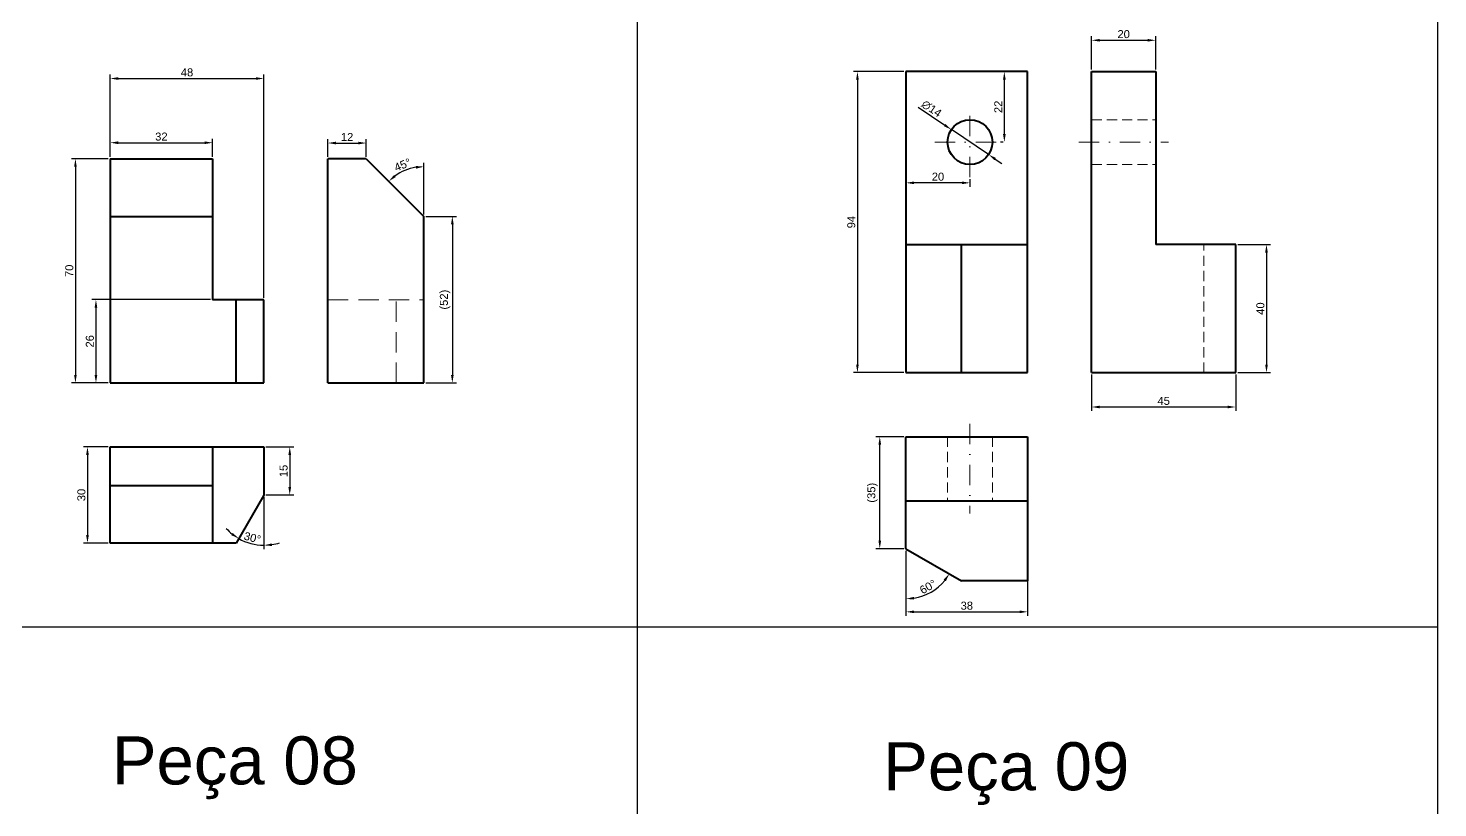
# Model space of a CAD drawing. Header units: millimetres. Extents: x 4747 to 5497, y -1036 to 2514.
# Drawn here: x 5057.2 to 5497.5, y 1957.3 to 2200.7 of the extents above; entities that cross this region are included whole.
import ezdxf

# ---------------------------------------------------------------- set-up
doc = ezdxf.new("R2010")
doc.units = ezdxf.units.MM
doc.linetypes.add('DASHDOT2', pattern=[12.7, 6.35, -3.175, 0, -3.175])
doc.linetypes.add('DASHED2', pattern=[9.525, 6.35, -3.175])
for name, color, linetype, lineweight in [('Cotas', 6, 'Continuous', 20), ('Linha de Centro', 20, 'DASHDOT2', 20), ('Outline', 7, 'Continuous', 40)]:
    doc.layers.add(name, color=color, linetype=linetype, lineweight=lineweight)
doc.layers.add('Linha Tracejada', color=131, linetype='DASHED2', lineweight=20, plot=False)
doc.styles.get("Standard").update_dxf_attribs({"font": 'arial.ttf'})
doc.dimstyles.new('ISO-25', dxfattribs={"dimtxt": 2.5, "dimasz": 2.5, "dimexe": 1.25, "dimexo": 0.625, "dimtad": 1, "dimtxsty": 'Standard', "dimcen": 2.5, "dimadec": 0, "dimazin": 0, "dimtfac": 1, "dimtmove": 0, "dimatfit": 3, "dimfxl": 1, "dimarcsym": 0})

# ---------------------------------------------------------------- blocks, each defined once
blk = doc.blocks.new('*D37')
at = {"layer": 'Cotas', "color": 0, "lineweight": -2, "transparency": 16777216}
for p, q in [((5082.16, 2159.95), (5070.69, 2159.95)), ((5071.94, 2157.45), (5071.94, 2092.45)), ((5082.16, 2089.95), (5070.69, 2089.95))]:
    blk.add_line(p, q, dxfattribs=at)
at = {"layer": 'Cotas', "color": 0, "transparency": 16777216}
for points in [[(5071.52, 2157.45), (5072.35, 2157.45), (5071.94, 2159.95)], [(5071.52, 2092.45), (5072.35, 2092.45), (5071.94, 2089.95)]]:
    blk.add_solid(points, dxfattribs=at)
at = {"layer": 'Defpoints', "color": 0, "transparency": 16777216}
for p in [(5082.79, 2159.95), (5071.94, 2089.95), (5082.79, 2089.95)]:
    blk.add_point(p, dxfattribs=at)
at = {"layer": 'Cotas', "color": 0, "transparency": 16777216, "insert": (5070.03, 2124.95), "char_height": 2.5, "attachment_point": 5, "rotation": 90}
blk.add_mtext('70', dxfattribs=at)
blk = doc.blocks.new('*D38')
at = {"layer": 'Cotas', "color": 0, "lineweight": -2, "transparency": 16777216}
for p, q in [((5114.16, 2115.95), (5077.1, 2115.95)), ((5078.35, 2113.45), (5078.35, 2092.45)), ((5082.16, 2089.95), (5077.1, 2089.95))]:
    blk.add_line(p, q, dxfattribs=at)
at = {"layer": 'Cotas', "color": 0, "transparency": 16777216}
for points in [[(5077.93, 2113.45), (5078.76, 2113.45), (5078.35, 2115.95)], [(5077.93, 2092.45), (5078.76, 2092.45), (5078.35, 2089.95)]]:
    blk.add_solid(points, dxfattribs=at)
at = {"layer": 'Defpoints', "color": 0, "transparency": 16777216}
for p in [(5114.79, 2115.95), (5078.35, 2089.95), (5082.79, 2089.95)]:
    blk.add_point(p, dxfattribs=at)
at = {"layer": 'Cotas', "color": 0, "transparency": 16777216, "insert": (5076.45, 2102.95), "char_height": 2.5, "attachment_point": 5, "rotation": 90}
blk.add_mtext('26', dxfattribs=at)
blk = doc.blocks.new('*D39')
at = {"layer": 'Cotas', "color": 0, "lineweight": -2, "transparency": 16777216}
for p, q in [((5181.41, 2141.95), (5190.92, 2141.95)), ((5189.67, 2139.45), (5189.67, 2092.45)), ((5181.41, 2089.95), (5190.92, 2089.95))]:
    blk.add_line(p, q, dxfattribs=at)
at = {"layer": 'Cotas', "color": 0, "transparency": 16777216}
for points in [[(5189.25, 2139.45), (5190.08, 2139.45), (5189.67, 2141.95)], [(5189.25, 2092.45), (5190.08, 2092.45), (5189.67, 2089.95)]]:
    blk.add_solid(points, dxfattribs=at)
at = {"layer": 'Defpoints', "color": 0, "transparency": 16777216}
for p in [(5180.79, 2141.95), (5180.79, 2089.95), (5189.67, 2089.95)]:
    blk.add_point(p, dxfattribs=at)
at = {"layer": 'Cotas', "color": 0, "transparency": 16777216, "insert": (5187.4, 2115.95), "char_height": 2.5, "attachment_point": 5, "rotation": 90}
blk.add_mtext('(52)', dxfattribs=at)
blk = doc.blocks.new('*D40')
at = {"layer": 'Cotas', "color": 0, "lineweight": -2, "transparency": 16777216}
blk.add_line((5180.79, 2142.57), (5180.79, 2158.73), dxfattribs=at)
blk.add_arc((5180.79, 2141.95), 15.53, 99.233, 125.767, dxfattribs=at)
at = {"layer": 'Cotas', "color": 0, "transparency": 16777216}
for points in [[(5178.26, 2157.69), (5178.33, 2156.86), (5180.79, 2157.48)], [(5171.98, 2154.23), (5171.44, 2154.86), (5169.81, 2152.93)]]:
    blk.add_solid(points, dxfattribs=at)
at = {"layer": 'Defpoints', "color": 0, "transparency": 16777216}
for p in [(5162.79, 2159.95), (5176.77, 2156.95), (5180.79, 2141.95), (5180.79, 2141.95), (5180.79, 2089.95)]:
    blk.add_point(p, dxfattribs=at)
at = {"layer": 'Cotas', "color": 0, "transparency": 16777216, "insert": (5174.12, 2158.05), "char_height": 2.5, "attachment_point": 5, "rotation": 22.5}
blk.add_mtext('45°', dxfattribs=at)
blk = doc.blocks.new('*D41')
at = {"layer": 'Cotas', "color": 0, "lineweight": -2, "transparency": 16777216}
for p, q in [((5131.41, 2069.95), (5140.13, 2069.95)), ((5138.88, 2067.45), (5138.88, 2057.45)), ((5131.41, 2054.95), (5140.13, 2054.95))]:
    blk.add_line(p, q, dxfattribs=at)
at = {"layer": 'Cotas', "color": 0, "transparency": 16777216}
for points in [[(5138.46, 2067.45), (5139.3, 2067.45), (5138.88, 2069.95)], [(5138.46, 2057.45), (5139.3, 2057.45), (5138.88, 2054.95)]]:
    blk.add_solid(points, dxfattribs=at)
at = {"layer": 'Defpoints', "color": 0, "transparency": 16777216}
for p in [(5130.79, 2069.95), (5130.79, 2054.95), (5138.88, 2054.95)]:
    blk.add_point(p, dxfattribs=at)
at = {"layer": 'Cotas', "color": 0, "transparency": 16777216, "insert": (5136.98, 2062.45), "char_height": 2.5, "attachment_point": 5, "rotation": 90}
blk.add_mtext('15', dxfattribs=at)
blk = doc.blocks.new('*D44')
at = {"layer": 'Cotas', "color": 0, "lineweight": -2, "transparency": 16777216}
blk.add_line((5130.79, 2054.32), (5130.79, 2037.98), dxfattribs=at)
for start, end in [(221.7509, 230.8755), (240, 270), (279.1245, 288.2491)]:
    blk.add_arc((5130.79, 2054.95), 15.71, start, end, dxfattribs=at)
at = {"layer": 'Cotas', "color": 0, "transparency": 16777216}
for points in [[(5121.11, 2043.1), (5120.64, 2042.41), (5122.93, 2041.34)], [(5133.31, 2039.01), (5133.25, 2039.84), (5130.79, 2039.23)]]:
    blk.add_solid(points, dxfattribs=at)
at = {"layer": 'Defpoints', "color": 0, "transparency": 16777216}
for p in [(5130.79, 2069.95), (5130.79, 2054.95), (5130.79, 2054.95), (5122.13, 2039.95), (5125.41, 2040.18)]:
    blk.add_point(p, dxfattribs=at)
at = {"layer": 'Cotas', "color": 0, "transparency": 16777216, "insert": (5127.21, 2041.6), "char_height": 2.5, "attachment_point": 5, "rotation": 345}
blk.add_mtext('30°', dxfattribs=at)
blk = doc.blocks.new('*D47')
at = {"layer": 'Cotas', "color": 0, "lineweight": -2, "transparency": 16777216}
for p, q in [((5434.98, 2133.16), (5445.22, 2133.16)), ((5443.97, 2130.66), (5443.97, 2095.66)), ((5434.98, 2093.16), (5445.22, 2093.16))]:
    blk.add_line(p, q, dxfattribs=at)
at = {"layer": 'Cotas', "color": 0, "transparency": 16777216}
for points in [[(5443.55, 2130.66), (5444.39, 2130.66), (5443.97, 2133.16)], [(5443.55, 2095.66), (5444.39, 2095.66), (5443.97, 2093.16)]]:
    blk.add_solid(points, dxfattribs=at)
at = {"layer": 'Defpoints', "color": 0, "transparency": 16777216}
for p in [(5434.36, 2133.16), (5434.36, 2093.16), (5443.97, 2093.16)]:
    blk.add_point(p, dxfattribs=at)
at = {"layer": 'Cotas', "color": 0, "transparency": 16777216, "insert": (5442.07, 2113.16), "char_height": 2.5, "attachment_point": 5, "rotation": 90}
blk.add_mtext('40', dxfattribs=at)
blk = doc.blocks.new('*D48')
at = {"layer": 'Cotas', "color": 0, "lineweight": -2, "transparency": 16777216}
for p, q in [((5389.36, 2187.78), (5389.36, 2198.21)), ((5409.36, 2187.78), (5409.36, 2198.21)), ((5391.86, 2196.96), (5406.86, 2196.96))]:
    blk.add_line(p, q, dxfattribs=at)
at = {"layer": 'Cotas', "color": 0, "transparency": 16777216}
for points in [[(5391.86, 2197.37), (5391.86, 2196.54), (5389.36, 2196.96)], [(5406.86, 2197.37), (5406.86, 2196.54), (5409.36, 2196.96)]]:
    blk.add_solid(points, dxfattribs=at)
at = {"layer": 'Defpoints', "color": 0, "transparency": 16777216}
for p in [(5409.36, 2196.96), (5389.36, 2187.16), (5409.36, 2187.16)]:
    blk.add_point(p, dxfattribs=at)
at = {"layer": 'Cotas', "color": 0, "transparency": 16777216, "insert": (5399.36, 2198.86), "char_height": 2.5, "attachment_point": 5}
blk.add_mtext('20', dxfattribs=at)
blk = doc.blocks.new('*D49')
at = {"layer": 'Cotas', "color": 0, "lineweight": -2, "transparency": 16777216}
for p, q in [((5330.73, 2073.16), (5321.93, 2073.16)), ((5323.18, 2040.66), (5323.18, 2070.66)), ((5330.73, 2038.16), (5321.93, 2038.16))]:
    blk.add_line(p, q, dxfattribs=at)
at = {"layer": 'Cotas', "color": 0, "transparency": 16777216}
for points in [[(5322.76, 2070.66), (5323.6, 2070.66), (5323.18, 2073.16)], [(5322.76, 2040.66), (5323.6, 2040.66), (5323.18, 2038.16)]]:
    blk.add_solid(points, dxfattribs=at)
at = {"layer": 'Defpoints', "color": 0, "transparency": 16777216}
for p in [(5323.18, 2073.16), (5331.36, 2073.16), (5331.36, 2038.16)]:
    blk.add_point(p, dxfattribs=at)
at = {"layer": 'Cotas', "color": 0, "transparency": 16777216, "insert": (5320.91, 2055.66), "char_height": 2.5, "attachment_point": 5, "rotation": 90}
blk.add_mtext('(35)', dxfattribs=at)
blk = doc.blocks.new('*D50')
at = {"layer": 'Cotas', "color": 0, "lineweight": -2, "transparency": 16777216}
blk.add_line((5331.36, 2037.53), (5331.36, 2021.26), dxfattribs=at)
blk.add_arc((5331.36, 2038.16), 15.64, 279.1674, 320.8326, dxfattribs=at)
at = {"layer": 'Cotas', "color": 0, "transparency": 16777216}
for points in [[(5343.14, 2028.51), (5343.83, 2028.04), (5344.9, 2030.34)], [(5333.88, 2022.3), (5333.82, 2023.13), (5331.36, 2022.51)]]:
    blk.add_solid(points, dxfattribs=at)
at = {"layer": 'Defpoints', "color": 0, "transparency": 16777216}
for p in [(5331.36, 2073.16), (5331.36, 2038.16), (5331.36, 2038.16), (5348.68, 2028.16), (5336.71, 2023.46)]:
    blk.add_point(p, dxfattribs=at)
at = {"layer": 'Cotas', "color": 0, "transparency": 16777216, "insert": (5338.23, 2026.26), "char_height": 2.5, "attachment_point": 5, "rotation": 30}
blk.add_mtext('60°', dxfattribs=at)
blk = doc.blocks.new('*D52')
at = {"layer": 'Cotas', "color": 0, "lineweight": -2, "transparency": 16777216}
for p, q in [((5389.36, 2092.53), (5389.36, 2081.18)), ((5434.36, 2092.53), (5434.36, 2081.18)), ((5391.86, 2082.43), (5431.86, 2082.43))]:
    blk.add_line(p, q, dxfattribs=at)
at = {"layer": 'Cotas', "color": 0, "transparency": 16777216}
for points in [[(5391.86, 2082.85), (5391.86, 2082.01), (5389.36, 2082.43)], [(5431.86, 2082.85), (5431.86, 2082.01), (5434.36, 2082.43)]]:
    blk.add_solid(points, dxfattribs=at)
at = {"layer": 'Defpoints', "color": 0, "transparency": 16777216}
for p in [(5389.36, 2093.16), (5434.36, 2093.16), (5434.36, 2082.43)]:
    blk.add_point(p, dxfattribs=at)
at = {"layer": 'Cotas', "color": 0, "transparency": 16777216, "insert": (5411.86, 2084.33), "char_height": 2.5, "attachment_point": 5}
blk.add_mtext('45', dxfattribs=at)
blk = doc.blocks.new('*D53')
at = {"layer": 'Cotas', "color": 0, "lineweight": -2, "transparency": 16777216}
for p, q in [((5331.36, 2037.53), (5331.36, 2017.21)), ((5369.36, 2037.53), (5369.36, 2017.21)), ((5333.86, 2018.46), (5366.86, 2018.46))]:
    blk.add_line(p, q, dxfattribs=at)
at = {"layer": 'Cotas', "color": 0, "transparency": 16777216}
for points in [[(5333.86, 2018.88), (5333.86, 2018.05), (5331.36, 2018.46)], [(5366.86, 2018.88), (5366.86, 2018.05), (5369.36, 2018.46)]]:
    blk.add_solid(points, dxfattribs=at)
at = {"layer": 'Defpoints', "color": 0, "transparency": 16777216}
for p in [(5331.36, 2038.16), (5369.36, 2038.16), (5369.36, 2018.46)]:
    blk.add_point(p, dxfattribs=at)
at = {"layer": 'Cotas', "color": 0, "transparency": 16777216, "insert": (5350.36, 2020.37), "char_height": 2.5, "attachment_point": 5}
blk.add_mtext('38', dxfattribs=at)
blk = doc.blocks.new('*D75')
at = {"layer": 'Cotas', "color": 0, "lineweight": -2, "transparency": 16777216}
for p, q in [((5150.79, 2160.57), (5150.79, 2166.11)), ((5153.29, 2164.86), (5160.29, 2164.86)), ((5162.79, 2160.57), (5162.79, 2166.11))]:
    blk.add_line(p, q, dxfattribs=at)
at = {"layer": 'Cotas', "color": 0, "transparency": 16777216}
for points in [[(5153.29, 2165.28), (5153.29, 2164.44), (5150.79, 2164.86)], [(5160.29, 2165.28), (5160.29, 2164.44), (5162.79, 2164.86)]]:
    blk.add_solid(points, dxfattribs=at)
at = {"layer": 'Defpoints', "color": 0, "transparency": 16777216}
for p in [(5162.79, 2164.86), (5150.79, 2159.95), (5162.79, 2159.95)]:
    blk.add_point(p, dxfattribs=at)
at = {"layer": 'Cotas', "color": 0, "transparency": 16777216, "insert": (5156.79, 2166.74), "char_height": 2.5, "attachment_point": 5}
blk.add_mtext('12', dxfattribs=at)
blk = doc.blocks.new('*D253')
at = {"layer": 'Cotas', "color": 0, "lineweight": -2, "transparency": 16777216}
for p, q in [((5082.79, 2160.57), (5082.79, 2166.21)), ((5085.29, 2164.96), (5112.29, 2164.96)), ((5114.79, 2160.57), (5114.79, 2166.21))]:
    blk.add_line(p, q, dxfattribs=at)
at = {"layer": 'Cotas', "color": 0, "transparency": 16777216}
for points in [[(5085.29, 2165.38), (5085.29, 2164.54), (5082.79, 2164.96)], [(5112.29, 2165.38), (5112.29, 2164.54), (5114.79, 2164.96)]]:
    blk.add_solid(points, dxfattribs=at)
at = {"layer": 'Defpoints', "color": 0, "transparency": 16777216}
for p in [(5114.79, 2164.96), (5082.79, 2159.95), (5114.79, 2159.95)]:
    blk.add_point(p, dxfattribs=at)
at = {"layer": 'Cotas', "color": 0, "transparency": 16777216, "insert": (5098.79, 2166.86), "char_height": 2.5, "attachment_point": 5}
blk.add_mtext('32', dxfattribs=at)
blk = doc.blocks.new('*D254')
at = {"layer": 'Cotas', "color": 0, "lineweight": -2, "transparency": 16777216}
for p, q in [((5082.79, 2160.57), (5082.79, 2186.26)), ((5085.29, 2185.01), (5128.29, 2185.01)), ((5130.79, 2116.57), (5130.79, 2186.26))]:
    blk.add_line(p, q, dxfattribs=at)
at = {"layer": 'Cotas', "color": 0, "transparency": 16777216}
for points in [[(5085.29, 2185.43), (5085.29, 2184.59), (5082.79, 2185.01)], [(5128.29, 2185.43), (5128.29, 2184.59), (5130.79, 2185.01)]]:
    blk.add_solid(points, dxfattribs=at)
at = {"layer": 'Defpoints', "color": 0, "transparency": 16777216}
for p in [(5130.79, 2185.01), (5082.79, 2159.95), (5130.79, 2115.95)]:
    blk.add_point(p, dxfattribs=at)
at = {"layer": 'Cotas', "color": 0, "transparency": 16777216, "insert": (5106.79, 2186.91), "char_height": 2.5, "attachment_point": 5}
blk.add_mtext('48', dxfattribs=at)
blk = doc.blocks.new('*D255')
at = {"layer": 'Cotas', "color": 0, "lineweight": -2, "transparency": 16777216}
for p, q in [((5082.16, 2069.95), (5074.45, 2069.95)), ((5075.7, 2067.45), (5075.7, 2042.45)), ((5082.16, 2039.95), (5074.45, 2039.95))]:
    blk.add_line(p, q, dxfattribs=at)
at = {"layer": 'Cotas', "color": 0, "transparency": 16777216}
for points in [[(5075.28, 2067.45), (5076.12, 2067.45), (5075.7, 2069.95)], [(5075.28, 2042.45), (5076.12, 2042.45), (5075.7, 2039.95)]]:
    blk.add_solid(points, dxfattribs=at)
at = {"layer": 'Defpoints', "color": 0, "transparency": 16777216}
for p in [(5082.79, 2069.95), (5075.7, 2039.95), (5082.79, 2039.95)]:
    blk.add_point(p, dxfattribs=at)
at = {"layer": 'Cotas', "color": 0, "transparency": 16777216, "insert": (5073.8, 2054.95), "char_height": 2.5, "attachment_point": 5, "rotation": 90}
blk.add_mtext('30', dxfattribs=at)
blk = doc.blocks.new('*D256')
at = {"layer": 'Cotas', "color": 0, "lineweight": -2, "transparency": 16777216}
for p, q in [((5330.73, 2187.16), (5314.95, 2187.16)), ((5316.2, 2184.66), (5316.2, 2095.66)), ((5330.73, 2093.16), (5314.95, 2093.16))]:
    blk.add_line(p, q, dxfattribs=at)
at = {"layer": 'Cotas', "color": 0, "transparency": 16777216}
for points in [[(5315.78, 2184.66), (5316.61, 2184.66), (5316.2, 2187.16)], [(5315.78, 2095.66), (5316.61, 2095.66), (5316.2, 2093.16)]]:
    blk.add_solid(points, dxfattribs=at)
at = {"layer": 'Defpoints', "color": 0, "transparency": 16777216}
for p in [(5331.36, 2187.16), (5316.2, 2093.16), (5331.36, 2093.16)]:
    blk.add_point(p, dxfattribs=at)
at = {"layer": 'Cotas', "color": 0, "transparency": 16777216, "insert": (5314.29, 2140.16), "char_height": 2.5, "attachment_point": 5, "rotation": 90}
blk.add_mtext('94', dxfattribs=at)
blk = doc.blocks.new('*D257')
at = {"layer": 'Cotas', "color": 0, "lineweight": -2, "transparency": 16777216}
for p, q in [((5331.36, 2153.53), (5331.36, 2151.18)), ((5351.35, 2153.53), (5351.35, 2151.18)), ((5348.85, 2152.43), (5333.86, 2152.43))]:
    blk.add_line(p, q, dxfattribs=at)
at = {"layer": 'Cotas', "color": 0, "transparency": 16777216}
for points in [[(5333.86, 2152.85), (5333.86, 2152.02), (5331.36, 2152.43)], [(5348.85, 2152.85), (5348.85, 2152.02), (5351.35, 2152.43)]]:
    blk.add_solid(points, dxfattribs=at)
at = {"layer": 'Defpoints', "color": 0, "transparency": 16777216}
for p in [(5331.36, 2154.16), (5351.35, 2154.16), (5331.36, 2152.43)]:
    blk.add_point(p, dxfattribs=at)
at = {"layer": 'Cotas', "color": 0, "transparency": 16777216, "insert": (5341.36, 2154.34), "char_height": 2.5, "attachment_point": 5}
blk.add_mtext('20', dxfattribs=at)
blk = doc.blocks.new('*D258')
at = {"layer": 'Cotas', "color": 0, "lineweight": -2, "transparency": 16777216}
for p, q in [((5361.73, 2187.16), (5360.84, 2187.16)), ((5362.09, 2167.66), (5362.09, 2184.66)), ((5361.73, 2165.16), (5360.84, 2165.16))]:
    blk.add_line(p, q, dxfattribs=at)
at = {"layer": 'Cotas', "color": 0, "transparency": 16777216}
for points in [[(5361.68, 2184.66), (5362.51, 2184.66), (5362.09, 2187.16)], [(5361.68, 2167.66), (5362.51, 2167.66), (5362.09, 2165.16)]]:
    blk.add_solid(points, dxfattribs=at)
at = {"layer": 'Defpoints', "color": 0, "transparency": 16777216}
for p in [(5362.09, 2187.16), (5362.35, 2187.16), (5362.35, 2165.16)]:
    blk.add_point(p, dxfattribs=at)
at = {"layer": 'Cotas', "color": 0, "transparency": 16777216, "insert": (5360.21, 2176.16), "char_height": 2.5, "attachment_point": 5, "rotation": 90}
blk.add_mtext('22', dxfattribs=at)
blk = doc.blocks.new('*D259')
at = {"layer": 'Cotas', "color": 0, "lineweight": -2, "transparency": 16777216}
for p, q in [((5335.13, 2176.04), (5343.47, 2170.45)), ((5357.17, 2161.26), (5345.54, 2169.06)), ((5359.24, 2159.86), (5361.32, 2158.47))]:
    blk.add_line(p, q, dxfattribs=at)
at = {"layer": 'Cotas', "color": 0, "transparency": 16777216}
for points in [[(5343.7, 2170.8), (5343.23, 2170.1), (5345.54, 2169.06)], [(5359.47, 2160.21), (5359.01, 2159.52), (5357.17, 2161.26)]]:
    blk.add_solid(points, dxfattribs=at)
at = {"layer": 'Defpoints', "color": 0, "transparency": 16777216}
for p in [(5345.54, 2169.06), (5357.17, 2161.26)]:
    blk.add_point(p, dxfattribs=at)
at = {"layer": 'Cotas', "color": 0, "transparency": 16777216, "insert": (5339.36, 2175.58), "char_height": 2.5, "attachment_point": 5, "rotation": 326.138}
blk.add_mtext('∅14', dxfattribs=at)

msp = doc.modelspace()

# ---------------------------------------------------------------- linework, layer by layer
for p, q in [((5247.484, 2013.772), (5247.484, 2263.772)), ((5497.484, 2013.772), (5497.484, 2263.772)), ((4997.484, 2013.772), (5247.484, 2013.772)), ((5247.484, 2013.772), (5497.484, 2013.772)), ((5247.484, 1763.772), (5247.484, 2013.772)), ((5497.484, 1763.772), (5497.484, 2013.772))]:
    msp.add_line(p, q)
at = {"layer": 'Linha de Centro'}
for p, q in [((5351.354, 2154.156), (5351.354, 2176.156)), ((5340.354, 2165.156), (5362.354, 2165.156)), ((5385.358, 2165.156), (5413.358, 2165.156)), ((5351.358, 2077.156), (5351.358, 2049.156))]:
    msp.add_line(p, q, dxfattribs=at)
at = {"layer": 'Linha Tracejada', "ltscale": 0.5}
for p, q in [((5389.358, 2172.156), (5409.358, 2172.156)), ((5389.358, 2158.156), (5409.358, 2158.156)), ((5424.358, 2093.156), (5424.358, 2133.156)), ((5344.358, 2073.156), (5344.358, 2053.156)), ((5358.358, 2073.156), (5358.358, 2053.156))]:
    msp.add_line(p, q, dxfattribs=at)
at = {"layer": 'Linha Tracejada'}
for p, q in [((5150.789, 2115.945), (5180.789, 2115.945)), ((5172.129, 2089.945), (5172.129, 2115.945))]:
    msp.add_line(p, q, dxfattribs=at)
at = {"layer": 'Outline'}
for p, q in [((5369.358, 2187.156), (5331.358, 2187.156)), ((5331.358, 2187.156), (5331.358, 2093.156)), ((5369.358, 2093.156), (5369.358, 2187.156)), ((5389.358, 2093.156), (5389.358, 2187.156)), ((5389.358, 2187.156), (5409.358, 2187.156)), ((5409.358, 2187.156), (5409.358, 2133.156)), ((5082.789, 2159.945), (5082.789, 2089.945)), ((5082.789, 2159.945), (5114.789, 2159.945)), ((5114.789, 2159.945), (5114.789, 2115.945)), ((5162.789, 2159.945), (5150.789, 2159.945)), ((5150.789, 2089.945), (5150.789, 2159.945)), ((5162.789, 2159.945), (5180.789, 2141.945)), ((5082.789, 2141.945), (5114.789, 2141.945)), ((5180.789, 2089.945), (5180.789, 2141.945)), ((5331.358, 2133.156), (5369.358, 2133.156)), ((5348.678, 2093.156), (5348.678, 2133.156)), ((5434.358, 2133.156), (5409.358, 2133.156)), ((5434.358, 2093.156), (5434.358, 2133.156)), ((5130.789, 2115.945), (5114.789, 2115.945)), ((5122.129, 2089.945), (5122.129, 2115.945)), ((5130.789, 2089.945), (5130.789, 2115.945)), ((5331.358, 2093.156), (5369.358, 2093.156)), ((5389.358, 2093.156), (5434.358, 2093.156)), ((5082.789, 2089.945), (5130.789, 2089.945)), ((5150.789, 2089.945), (5180.789, 2089.945)), ((5082.789, 2069.945), (5130.789, 2069.945)), ((5082.789, 2039.945), (5082.789, 2069.945)), ((5114.789, 2069.945), (5114.789, 2039.945)), ((5130.789, 2069.945), (5130.789, 2054.945)), ((5331.358, 2073.156), (5369.358, 2073.156)), ((5331.358, 2038.156), (5331.358, 2073.156)), ((5369.358, 2073.156), (5369.358, 2028.156)), ((5082.789, 2057.945), (5114.789, 2057.945)), ((5130.789, 2054.945), (5122.129, 2039.945)), ((5331.358, 2053.156), (5369.358, 2053.156)), ((5122.129, 2039.945), (5082.789, 2039.945)), ((5331.358, 2038.156), (5348.678, 2028.156)), ((5369.358, 2028.156), (5348.678, 2028.156))]:
    msp.add_line(p, q, dxfattribs=at)
msp.add_circle((5351.354, 2165.156), 7, dxfattribs=at)

# ---------------------------------------------------------------- texts
at = {"layer": 'Outline', "char_height": 15, "attachment_point": 1}
for s, insert in [('Peça 08', (5083.288, 1979.561)), ('Peça 09', (5324.232, 1977.73))]:
    msp.add_mtext_dynamic_manual_height_columns(s, width=109.36013, gutter_width=12.5, heights=[0], dxfattribs=dict(at, insert=insert))

# ---------------------------------------------------------------- dimensions: what is measured, and where the dimension line sits
at = {"layer": 'Cotas'}
for base, p1, p2, picture, middle in [((5409.358, 2196.955), (5389.358, 2187.156), (5409.358, 2187.156), '*D48', (5399.358, 2198.857)), ((5130.789, 2185.011), (5082.789, 2159.945), (5130.789, 2115.945), '*D254', (5106.789, 2186.913)), ((5114.789, 2164.958), (5082.789, 2159.945), (5114.789, 2159.945), '*D253', (5098.789, 2166.861)), ((5162.789, 2164.859), (5150.789, 2159.945), (5162.789, 2159.945), '*D75', (5156.789, 2166.74)), ((5331.358, 2152.434), (5351.354, 2154.156), (5331.358, 2154.156), '*D257', (5341.356, 2154.335)), ((5434.358, 2082.431), (5389.358, 2093.156), (5434.358, 2093.156), '*D52', (5411.858, 2084.327)), ((5369.358, 2018.463), (5331.358, 2038.156), (5369.358, 2038.156), '*D53', (5350.358, 2020.366))]:
    dim = msp.add_linear_dim(base=base, p1=p1, p2=p2, dimstyle='ISO-25', dxfattribs=at)
    dim.commit()
    dim.dimension.update_dxf_attribs({"geometry": picture, "text_midpoint": middle})
for base, p1, p2, picture, middle in [((5316.196, 2093.156), (5331.358, 2187.156), (5331.358, 2093.156), '*D256', (5314.295, 2140.156)), ((5362.093, 2187.156), (5362.354, 2165.156), (5362.354, 2187.156), '*D258', (5360.213, 2176.156)), ((5071.935, 2089.945), (5082.789, 2159.945), (5082.789, 2089.945), '*D37', (5070.034, 2124.945)), ((5443.969, 2093.156), (5434.358, 2133.156), (5434.358, 2093.156), '*D47', (5442.068, 2113.156)), ((5075.701, 2039.945), (5082.789, 2069.945), (5082.789, 2039.945), '*D255', (5073.798, 2054.945)), ((5138.881, 2054.945), (5130.789, 2069.945), (5130.789, 2054.945), '*D41', (5136.979, 2062.445))]:
    dim = msp.add_linear_dim(base=base, p1=p1, p2=p2, angle=90, dimstyle='ISO-25', dxfattribs=at)
    dim.commit()
    dim.dimension.update_dxf_attribs({"geometry": picture, "text_midpoint": middle})
dim = msp.add_diameter_dim_2p(p1=(5357.166, 2161.256), p2=(5345.541, 2169.057), dimstyle='ISO-25', dxfattribs=at)
dim.commit()
dim.dimension.update_dxf_attribs({"geometry": '*D259', "text_midpoint": (5339.357, 2175.581)})
for base, line1, line2, picture, middle in [((5176.77, 2156.947), ((5162.789, 2159.945), (5180.789, 2141.945)), ((5180.789, 2089.945), (5180.789, 2141.945)), '*D40', (5174.12, 2158.046)), ((5125.415, 2040.178), ((5130.789, 2054.945), (5122.129, 2039.945)), ((5130.789, 2069.945), (5130.789, 2054.945)), '*D44', (5127.214, 2041.603)), ((5336.707, 2023.458), ((5331.358, 2038.156), (5331.358, 2073.156)), ((5331.358, 2038.156), (5348.678, 2028.156)), '*D50', (5338.228, 2026.257))]:
    dim = msp.add_angular_dim_2l(base=base, line1=line1, line2=line2, dimstyle='ISO-25', dxfattribs=at)
    dim.commit()
    dim.dimension.update_dxf_attribs({"geometry": picture, "text_midpoint": middle})
for base, p1, p2, picture, middle in [((5189.667, 2089.945), (5180.789, 2141.945), (5180.789, 2089.945), '*D39', (5187.403, 2115.945)), ((5323.179, 2073.156), (5331.358, 2038.156), (5331.358, 2073.156), '*D49', (5320.915, 2055.656))]:
    dim = msp.add_linear_dim(base=base, p1=p1, p2=p2, angle=90, text='(<>)', dimstyle='ISO-25', dxfattribs=at)
    dim.commit()
    dim.dimension.update_dxf_attribs({"geometry": picture, "text_midpoint": middle})
dim = msp.add_linear_dim(base=(5078.348, 2089.945), p1=(5114.789, 2115.945), p2=(5082.789, 2089.945), angle=90, dimstyle='ISO-25', dxfattribs=at)
dim.commit()
dim.dimension.update_dxf_attribs({"geometry": '*D38', "text_midpoint": (5078.348, 2102.945), "dimtype": 160})

doc.saveas('drawing.dxf')
